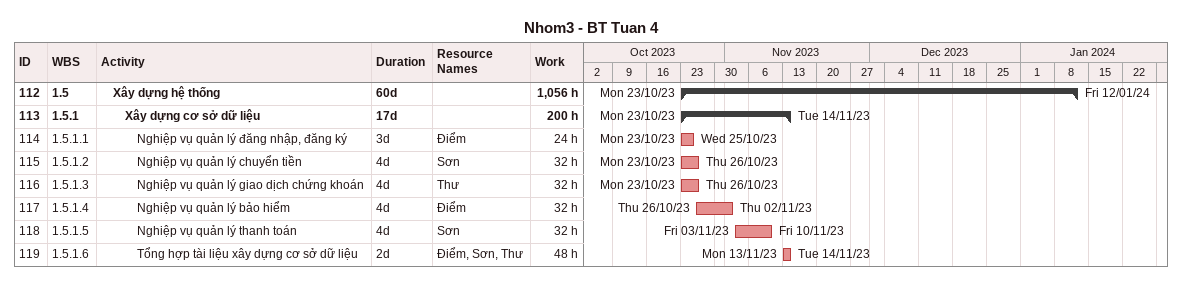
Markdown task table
Nhom3 - BT Tuan 4

| ID | WBS | Task | Duration | Start | Finish | Resources | Work (h) |
|---|---|---|---|---|---|---|---|
| 112 | 1.5 | **Xây dựng hệ thống** | 60d | 2023-10-23 | 2024-01-12 |  | 1056 |
| 113 | 1.5.1 | **Xây dựng cơ sở dữ liệu** | 17d | 2023-10-23 | 2023-11-14 |  | 200 |
| 114 | 1.5.1.1 | Nghiệp vụ quản lý đăng nhập, đăng ký | 3d | 2023-10-23 | 2023-10-25 | Điểm | 24 |
| 115 | 1.5.1.2 | Nghiệp vụ quản lý chuyển tiền | 4d | 2023-10-23 | 2023-10-26 | Sơn | 32 |
| 116 | 1.5.1.3 | Nghiệp vụ quản lý giao dịch chứng khoán | 4d | 2023-10-23 | 2023-10-26 | Thư | 32 |
| 117 | 1.5.1.4 | Nghiệp vụ quản lý bảo hiểm | 4d | 2023-10-26 | 2023-11-02 | Điểm | 32 |
| 118 | 1.5.1.5 | Nghiệp vụ quản lý thanh toán | 4d | 2023-11-03 | 2023-11-10 | Sơn | 32 |
| 119 | 1.5.1.6 | Tổng hợp tài liệu xây dựng cơ sở dữ liệu | 2d | 2023-11-13 | 2023-11-14 | Điểm, Sơn, Thư | 48 |
